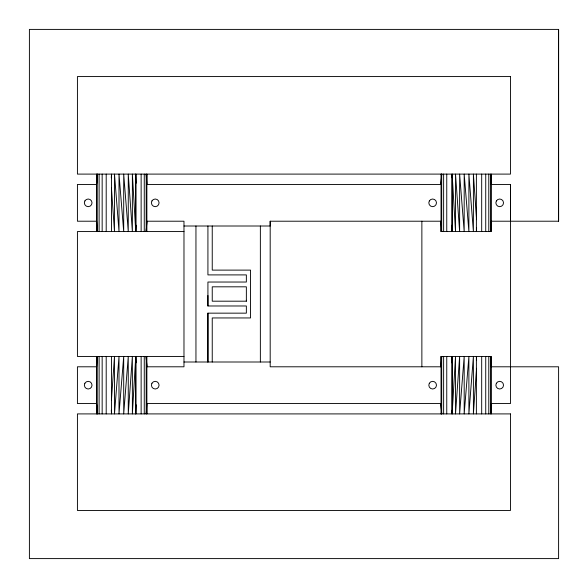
<?xml version="1.0" encoding="UTF-8"?>
<svg xmlns="http://www.w3.org/2000/svg" width="588" height="588" viewBox="0 0 588 588"><rect width="100%" height="100%" fill="white"/><g stroke="black" fill="none" stroke-linecap="round" stroke-linejoin="round"><path stroke-width="0.88" d="M207.924 313.154L207.924 362.002L207.924 313.154L246.357 313.154L246.357 305.981L207.924 305.981L207.924 282.034L246.357 282.034L246.357 274.905L207.924 274.905L207.924 226.005M207.924 305.981L207.924 295.499M212.239 362.002L212.239 317.946L250.547 317.946L250.547 270.113L212.239 270.113L212.239 226.005M246.357 301.188L246.357 286.819L212.239 286.819L212.239 301.188L246.357 301.188L246.357 300.284M441.029 184.456L441.684 174.099L441.684 231.569L441.051 221.213L270.186 221.213L270.186 226.005L183.978 226.005M510.472 221.213L510.472 184.456L491.281 184.456L490.671 174.099L490.671 231.569L491.311 221.213L491.311 231.569L441.029 231.569L441.029 174.099M490.671 231.569L491.281 221.213L558.6 221.213L558.6 29.4L29.4 29.4L29.4 558.6L558.6 558.6L558.6 366.794L491.281 366.794L490.671 356.438L490.671 413.908L491.281 403.552L491.281 366.794M96.608 221.213L97.218 231.569L97.218 174.099L96.608 184.456L77.425 184.456L77.425 221.213L96.608 221.213L96.579 231.569L96.579 174.099M441.684 174.099L441.051 184.456L146.838 184.456L146.868 174.099L146.868 231.569M441.029 231.569L441.051 221.213M136.129 225.189L135.865 231.569L135.865 174.099M451.871 177.752L452.025 174.099L452.025 231.569M136.122 404.787L135.74 413.908L135.74 356.438L132.374 413.908L132.374 356.438L128.265 413.908L128.265 356.438L123.701 413.908L123.701 356.438L119.004 413.908L119.004 356.438L114.491 413.908L114.491 356.438L111.433 400.222M451.885 362.825L452.15 356.438L452.15 413.908L455.516 356.438L455.516 413.908L459.625 356.438L459.625 413.908L464.189 356.438L464.189 413.908L468.893 356.438L468.893 413.908L473.399 356.438L473.399 413.908L476.581 368.294M97.218 413.908L96.608 403.552L77.425 403.552L77.425 366.794L96.608 366.794L97.218 356.438L97.218 413.908L96.579 403.552M111.286 177.752L111.507 174.099L111.507 231.569M146.838 184.456L146.206 174.099L146.206 231.569L146.838 221.213L183.978 221.213L183.978 366.794L146.838 366.794L146.206 356.438L146.206 413.908L146.838 403.552L441.051 403.552L441.684 413.908L441.684 356.438L441.051 366.794L270.186 366.794L270.186 221.213M476.603 227.924L476.383 231.569L476.383 174.099M96.579 184.456L97.218 174.099M146.206 231.569L146.868 221.213M183.978 231.569L77.425 231.569L77.425 356.438L183.978 356.438M441.029 413.908L441.029 356.438L491.311 356.438L491.311 366.794L490.671 356.438M183.978 362.002L270.186 362.002M476.581 219.714L473.399 174.099L473.399 231.569L468.893 174.099L468.893 231.569L464.189 174.099L464.189 231.569L459.625 174.099L459.625 231.569L455.516 174.099L455.516 231.569L452.15 174.099L452.15 231.569L451.885 225.189M111.433 187.785L114.491 231.569L114.491 174.099L119.004 231.569L119.004 174.099L123.701 231.569L123.701 174.099L128.265 231.569L128.265 174.099L132.374 231.569L132.374 174.099L135.74 231.569L135.74 174.099L136.122 183.221M441.029 403.552L441.684 413.908M146.206 356.438L146.868 366.794M476.603 360.084L476.383 356.438L476.383 413.908M111.286 410.262L111.507 413.908L111.507 356.438M451.871 410.262L452.025 413.908L452.025 356.438M136.129 362.825L135.865 356.438L135.865 413.908M441.029 356.438L441.051 366.794M146.838 403.552L146.868 413.908L146.868 356.438M96.608 366.794L96.579 356.438L96.579 413.908M558.6 29.4L558.6 221.213M510.472 184.456L510.472 403.552L491.281 403.552L491.311 413.908L491.311 403.552M491.311 184.456L491.311 174.099L491.281 221.213M488.782 174.099L488.782 231.569M488.782 356.438L488.782 413.908M485.732 174.099L485.732 231.569M485.732 356.438L485.732 413.908M481.69 174.099L481.69 231.569M481.69 356.438L481.69 413.908M446.755 174.099L446.755 231.569M446.755 356.438L446.755 413.908M443.631 174.099L443.631 231.569M443.631 356.438L443.631 413.908M421.868 221.213L421.868 366.794M260.366 226.005L260.366 362.002M195.951 226.005L195.951 362.002M144.266 174.099L144.266 231.569M144.266 356.438L144.266 413.908M141.135 174.099L141.135 231.569M141.135 356.438L141.135 413.908M106.2 174.099L106.2 231.569M106.2 356.438L106.2 413.908M102.158 174.099L102.158 231.569M102.158 356.438L102.158 413.908M99.115 174.099L99.115 231.569M99.115 356.438L99.115 413.908M84.878 200.92L84.363 202.838L84.878 204.749L86.282 206.153L88.2 206.667L90.111 206.153L91.515 204.749L92.029 202.838L91.515 200.92L90.111 199.516L88.2 199.009L86.282 199.516L84.878 200.92M84.878 383.258L84.363 385.169L84.878 387.088L86.282 388.492L88.2 389.006L90.111 388.492L91.515 387.088L92.029 385.169L91.515 383.258L90.111 381.855L88.2 381.34L86.282 381.855L84.878 383.258M151.924 200.92L151.417 202.838L151.924 204.749L153.328 206.153L155.247 206.667L157.158 206.153L158.562 204.749L159.076 202.838L158.562 200.92L157.158 199.516L155.247 199.009L153.328 199.516L151.924 200.92M151.924 383.258L151.417 385.169L151.924 387.088L153.328 388.492L155.247 389.006L157.158 388.492L158.562 387.088L159.076 385.169L158.562 383.258L157.158 381.855L155.247 381.34L153.328 381.855L151.924 383.258M429.328 200.92L428.814 202.838L429.328 204.749L430.732 206.153L432.643 206.667L434.561 206.153L435.965 204.749L436.48 202.838L435.965 200.92L434.561 199.516L432.643 199.009L430.732 199.516L429.328 200.92M429.328 383.258L428.814 385.177L429.328 387.088L430.732 388.492L432.643 389.006L434.561 388.492L435.965 387.088L436.48 385.177L435.965 383.258L434.561 381.855L432.643 381.34L430.732 381.855L429.328 383.258M496.375 200.92L495.86 202.838L496.375 204.749L497.779 206.153L499.697 206.667L501.608 206.153L503.012 204.749L503.526 202.838L503.012 200.92L501.608 199.516L499.697 199.009L497.779 199.516L496.375 200.92M496.375 383.258L495.86 385.177L496.375 387.088L497.779 388.492L499.697 389.006L501.608 388.492L503.012 387.088L503.526 385.177L503.012 383.258L501.608 381.855L499.697 381.34L497.779 381.855L496.375 383.258M510.472 76.572L77.425 76.572L77.425 174.099L510.472 174.099L510.472 76.572M510.472 413.908L77.425 413.908L77.425 510.472L510.472 510.472L510.472 413.908"/></g></svg>
